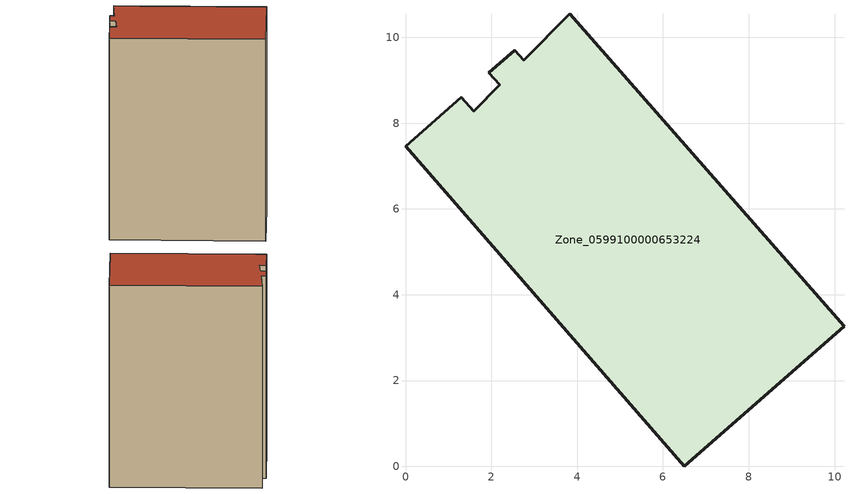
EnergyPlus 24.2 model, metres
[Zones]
Zone_0599100000653224
 floor ground (C_G): 1.94,9.17 2.55,9.7 2.76,9.46 3.83,10.55 10.22,3.27 6.5,0 0,7.46 1.29,8.6 1.59,8.27 2.2,8.89 z0
 wall outside (C_F): 6.5,0 10.22,3.27 3.83,10.55 2.76,9.46 2.55,9.7 1.94,9.17 2.2,8.89 1.59,8.27 1.29,8.6 0,7.46 6.5,0 z0:13.99
 roof outside (C_R): 1.94,9.17 2.2,8.89 1.59,8.27 1.29,8.6 0,7.46 6.5,0 10.22,3.27 3.83,10.55 2.76,9.46 2.55,9.7 z13.99
[BUILDING]
Pand.0599100000653224: North Axis=0; Terrain=City; Loads Convergence Tolerance Value=0.04; Temperature Convergence Tolerance Value=0.4; Solar Distribution=FullExterior; Maximum Number of Warmup Days=25; Minimum Number of Warmup Days=1
[Site:Location]
Rotterdam.The.Hague.AP_ZH_NLD Design_Conditions: Latitude=51.96; Longitude=4.45; Time Zone=1; Elevation=-4.5
[SITE:GROUNDTEMPERATURE:BUILDINGSURFACE]
18, 18, 18, 18, 18, 18, 18, 18, 18, 18, 18, 18
[MATERIAL] Thermal Absorptance=0.9; Solar Absorptance=0.7; Visible Absorptance=0.7
Name | Roughness | Thickness | Conductivity | Density | Specific Heat
G.TI.1946 | MediumSmooth | 0.15 | 1 | 540 | 1210
F.TI.1946 | Rough | 0.3 | 0.857143 | 1920 | 840
R.TI.1946 | MediumRough | 0.2 | 0.1 | 1500 | 1000
[CONSTRUCTION]
C_G: G.TI.1946
C_F: F.TI.1946
C_R: R.TI.1946
[ZONE]
Zone_0599100000653224: Type=1; Multiplier=1; Ceiling Height=Autocalculate; Volume=Autocalculate; Floor Area=autocalculate; Part of Total Floor Area=Yes
[ZONEINFILTRATION:DESIGNFLOWRATE]
Infil_Zone_0599100000653224: Zone or ZoneList or Space or SpaceList=Zone_0599100000653224; Schedule=AlwaysOn; Design Flow Rate Calculation Method=Flow/Area; Flow Rate per Floor Area=0.003; Constant Term Coefficient=1; Temperature Term Coefficient=0; Velocity Term Coefficient=0; Velocity Squared Term Coefficient=0
[HVACTEMPLATE:ZONE:IDEALLOADSAIRSYSTEM]
Zone_0599100000653224: Maximum Heating Supply Air Temperature=50; Minimum Cooling Supply Air Temperature=13; Maximum Heating Supply Air Humidity Ratio=0.0156; Minimum Cooling Supply Air Humidity Ratio=0.0077; Heating Limit=NoLimit; Cooling Limit=NoLimit; Dehumidification Control Type=ConstantSensibleHeatRatio; Cooling Sensible Heat Ratio=0.7; Dehumidification Setpoint=60; Humidification Control Type=None; Humidification Setpoint=30; Outdoor Air Method=None; Outdoor Air Flow Rate per Person=0.00944; Outdoor Air Flow Rate per Zone Floor Area=0; Outdoor Air Flow Rate per Zone=0; Demand Controlled Ventilation Type=None; Outdoor Air Economizer Type=NoEconomizer; Heat Recovery Type=None; Sensible Heat Recovery Effectiveness=0.7; Latent Heat Recovery Effectiveness=0.65
[ZONECONTROL:THERMOSTAT]
ThermostatControl_Zone_0599100000653224: Zone or ZoneList=Zone_0599100000653224; Control Type Schedule=DualSetpointControlType; Control 1=Thermostat_Zone_0599100000653224; Temperature Difference Between Cutout And Setpoint=0
[THERMOSTATSETPOINT:DUALSETPOINT]
Thermostat_Zone_0599100000653224: Heating Setpoint Temperature Schedule=HeatingSetpoint_Zone_0599100000653224; Cooling Setpoint Temperature Schedule=CoolingSetpoint_Zone_0599100000653224
[SCHEDULE:COMPACT]
HeatingSetpoint_Zone_0599100000653224: Through: 12/31, For: AllDays, Until: 24:00, 21
CoolingSetpoint_Zone_0599100000653224: Through: 12/31, For: AllDays, Until: 24:00, 24
DualSetpointControlType: Through: 12/31, For: AllDays, Until: 24:00, 4
AlwaysOn: Through: 12/31, For: AllDays, Until: 24:00, 1
